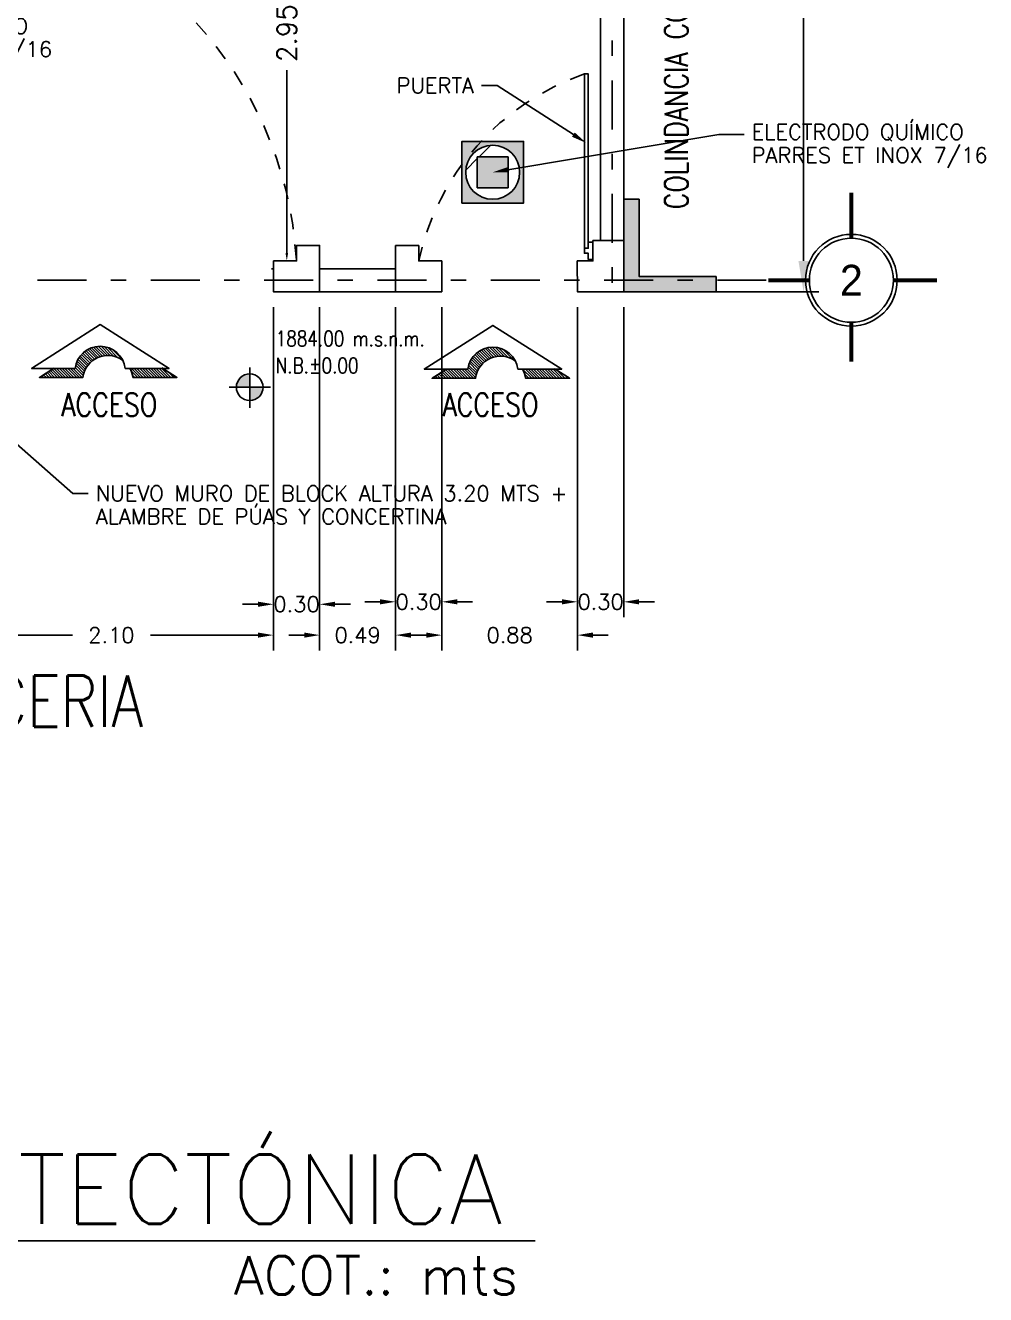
# Model space of a CAD drawing. Header units: millimetres. Extents: x 0 to 257, y -23 to 320.
# Drawn here: x 71 to 77.23, y -23.2 to -14.97 of the extents above; entities that cross this region are included whole.
import ezdxf
from ezdxf import colors
from ezdxf.entities.mleader import LeaderData, LeaderLine
from ezdxf.enums import TextEntityAlignment as Align
from ezdxf.math import Vec2, Vec3

# ---------------------------------------------------------------- set-up
doc = ezdxf.new("R2010")
doc.units = ezdxf.units.MM
doc.header["$LTSCALE"] = 0.1
doc.header["$PDMODE"] = 2
doc.linetypes.add('DASHDOT', pattern=[25.4, 12.7, -6.35, 0, -6.35])
doc.linetypes.add('HIDDEN2', pattern=[4.7625, 3.175, -1.5875])
doc.layers.get('Defpoints').update_dxf_attribs({"color": 6})
doc.layers.add('8', color=8, linetype='Continuous')
doc.styles.add('ARIAL', font='ARLRDBD.TTF')
doc.styles.add('Romans', font='romans.shx', dxfattribs={"width": 0.8})
doc.styles.add('TEXTOS', font='romans.shx')
doc.dimstyles.new('Cota m', dxfattribs={"dimtxt": 0.2, "dimasz": 0.2, "dimexe": 0.1, "dimexo": 0.1, "dimgap": 0.1, "dimtad": 0, "dimzin": 0, "dimdsep": 46, "dimtxsty": 'TEXTOS', "dimcen": 0.2, "dimclrd": 256, "dimclre": 256, "dimclrt": 256, "dimazin": 0, "dimtfac": 1, "dimtix": 1, "dimtofl": 0, "dimtmove": 0, "dimatfit": 3, "dimfxl": 1, "dimtolj": 1, "dimtzin": 0, "dimlwd": -1, "dimlwe": -1, "dimarcsym": 0})

# ---------------------------------------------------------------- blocks, each defined once
blk = doc.blocks.new('Eje')
blk.add_line((0, -1.055), (0, -0.595))
at = {"const_width": 0.05}
for points in [[(0, 0.545), (0, 1.134)], [(-1.078, 0), (-0.545, 0)], [(0.545, 0), (1.111, 0)], [(0, -0.545), (0, -1.055)]]:
    blk.add_lwpolyline(points, dxfattribs=at)
for radius in [0.595, 0.545]:
    blk.add_circle((0, 0), radius)
at = {"style": 'ARIAL'}
blk.add_attdef('EJE', text='', height=0.4, dxfattribs=at).set_placement((0, 0), align=Align.MIDDLE_CENTER)
blk = doc.blocks.new('Registro de Electrodo')
at = {"ltscale": 0.1}
h = blk.add_hatch(color=8, dxfattribs=at)
h.dxf.hatch_style = 1
edge = h.paths.add_edge_path(flags=16)
edge.add_arc((0, 0), 0.175, 0, 360)
h.paths.add_polyline_path([(0.2, 0.2), (-0.2, 0.2), (-0.2, -0.2), (0.2, -0.2)])
h = blk.add_hatch(dxfattribs=at)
h.set_pattern_fill('ANSI31', color=8, scale=10, angle=180)
edge = h.paths.add_edge_path()
edge.add_arc((0, 0), 0.175, 0, 360)
h.paths.add_polyline_path([(0.1, 0.1), (-0.1, 0.1), (-0.1, -0.1), (0.1, -0.1)], flags=16)
h = blk.add_hatch(color=8, dxfattribs=at)
h.dxf.hatch_style = 1
h.paths.add_polyline_path([(0.1, 0.1), (-0.1, 0.1), (-0.1, -0.1), (0.1, -0.1)])
at = {"color": 8, "ltscale": 0.15}
for points in [[(0.2, 0.2), (-0.2, 0.2), (-0.2, -0.2), (0.2, -0.2)], [(0.1, 0.1), (-0.1, 0.1), (-0.1, -0.1), (0.1, -0.1)]]:
    blk.add_lwpolyline(points, close=True, dxfattribs=at)
at = {"color": 8, "ltscale": 0.1}
blk.add_circle((0, 0), 0.175, dxfattribs=at)
blk = doc.blocks.new('acceso')
at = {"linetype": 'ByBlock'}
h = blk.add_hatch(dxfattribs=at)
h.set_pattern_fill('ANSI31', color=256, scale=0.008, angle=90, style=0)
h.set_pattern_definition([(135, (-0.93561, -3.306134), (-0.01796051, -0.01796051), [])])
h.paths.add_polyline_path([(0.293, -0.46, 0.739781), (-0.323, -0.567), (-0.601, -0.567), (-0.786, -0.685), (-0.467, -0.684), (-0.222, -0.684, -0.56735)])
h.paths.add_polyline_path([(0.811, -0.567), (0.388, -0.567, -0.093252), (0.427, -0.681, -0.002594), (0.427, -0.685), (0.998, -0.685)])
for p, q in [((-0.6, -0.566), (-0.786, -0.685)), ((-0.786, -0.685), (-0.467, -0.684)), ((-0.467, -0.684), (-0.222, -0.684))]:
    blk.add_line(p, q)
blk.add_line((0.991, -0.68), (0.804, -0.562), dxfattribs=at)
blk.add_lwpolyline([(0.326, -0.567), (0.897, -0.567), (0, 0), (-0.887, -0.567), (-0.323, -0.567, -0.881624)], format="xyb", close=True)
for points in [[(-0.601, -0.567), (-0.786, -0.685), (-0.222, -0.685, -0.568493), (0.293, -0.46, -0.568493)], [(0.388, -0.567, -0.09587), (0.427, -0.685), (0.998, -0.685), (0.811, -0.567)]]:
    blk.add_lwpolyline(points, format="xyb")
for start, end in [(54.3287, 172.6023), (7.7942, 29.8057)]:
    blk.add_arc((0.102, -0.726), 0.327, start, end)
blk = doc.blocks.new('*D146')
at = {"layer": '8', "ltscale": 0.1, "transparency": 16777216}
for p, q in [((70.5042, -16.796), (70.5042, -19.0225)), ((72.6052, -16.7964), (72.6052, -19.0225)), ((70.6042, -18.9225), (71.3023, -18.9225)), ((72.5052, -18.9225), (71.8071, -18.9225))]:
    blk.add_line(p, q, dxfattribs=at)
for points in [[(70.6042, -18.9058), (70.6042, -18.9392), (70.5042, -18.9225)], [(72.5052, -18.9058), (72.5052, -18.9392), (72.6052, -18.9225)]]:
    blk.add_solid(points, dxfattribs=at)
at = {"layer": 'Defpoints', "color": 0, "ltscale": 0.1, "transparency": 16777216}
for p in [(70.5042, -16.696), (72.6052, -16.6964), (72.6052, -18.9225)]:
    blk.add_point(p, dxfattribs=at)
at = {"layer": '8', "ltscale": 0.1, "transparency": 16777216, "insert": (71.5547, -18.9225), "char_height": 0.1, "attachment_point": 5, "style": 'TEXTOS'}
blk.add_mtext('\\A1;2.10', dxfattribs=at)
blk = doc.blocks.new('*D147')
at = {"layer": '8', "ltscale": 0.1, "transparency": 16777216}
for p, q in [((72.6052, -16.7964), (72.6052, -18.8225)), ((72.9052, -16.7964), (72.9052, -18.8225)), ((72.5052, -18.7225), (72.4052, -18.7225)), ((73.0052, -18.7225), (73.1052, -18.7225))]:
    blk.add_line(p, q, dxfattribs=at)
for points in [[(72.5052, -18.7058), (72.5052, -18.7392), (72.6052, -18.7225)], [(73.0052, -18.7058), (73.0052, -18.7392), (72.9052, -18.7225)]]:
    blk.add_solid(points, dxfattribs=at)
at = {"layer": 'Defpoints', "color": 0, "ltscale": 0.1, "transparency": 16777216}
for p in [(72.6052, -16.6964), (72.9052, -16.6964), (72.9052, -18.7225)]:
    blk.add_point(p, dxfattribs=at)
at = {"layer": '8', "ltscale": 0.1, "transparency": 16777216, "insert": (72.7552, -18.7225), "char_height": 0.1, "attachment_point": 5, "style": 'TEXTOS'}
blk.add_mtext('\\A1;0.30', dxfattribs=at)
blk = doc.blocks.new('*D148')
at = {"layer": '8', "ltscale": 0.1, "transparency": 16777216}
for p, q in [((72.9052, -16.7964), (72.9052, -19.0225)), ((73.3975, -16.7972), (73.3975, -19.0225)), ((72.8052, -18.9225), (72.7052, -18.9225)), ((73.4975, -18.9225), (73.5975, -18.9225))]:
    blk.add_line(p, q, dxfattribs=at)
for points in [[(72.8052, -18.9058), (72.8052, -18.9392), (72.9052, -18.9225)], [(73.4975, -18.9058), (73.4975, -18.9392), (73.3975, -18.9225)]]:
    blk.add_solid(points, dxfattribs=at)
at = {"layer": 'Defpoints', "color": 0, "ltscale": 0.1, "transparency": 16777216}
for p in [(72.9052, -16.6964), (73.3975, -16.6972), (73.3975, -18.9225)]:
    blk.add_point(p, dxfattribs=at)
at = {"layer": '8', "ltscale": 0.1, "transparency": 16777216, "insert": (73.1513, -18.9225), "char_height": 0.1, "attachment_point": 5, "style": 'TEXTOS'}
blk.add_mtext('\\A1;0.49', dxfattribs=at)
blk = doc.blocks.new('*D149')
at = {"layer": '8', "ltscale": 0.1, "transparency": 16777216}
for p, q in [((73.3975, -16.7972), (73.3975, -18.8067)), ((73.6975, -16.7972), (73.6975, -18.8067)), ((73.2975, -18.7067), (73.1975, -18.7067)), ((73.7975, -18.7067), (73.8975, -18.7067))]:
    blk.add_line(p, q, dxfattribs=at)
for points in [[(73.2975, -18.69), (73.2975, -18.7233), (73.3975, -18.7067)], [(73.7975, -18.69), (73.7975, -18.7233), (73.6975, -18.7067)]]:
    blk.add_solid(points, dxfattribs=at)
at = {"layer": 'Defpoints', "color": 0, "ltscale": 0.1, "transparency": 16777216}
for p in [(73.3975, -16.6972), (73.6975, -16.6972), (73.6975, -18.7067)]:
    blk.add_point(p, dxfattribs=at)
at = {"layer": '8', "ltscale": 0.1, "transparency": 16777216, "insert": (73.5475, -18.7067), "char_height": 0.1, "attachment_point": 5, "style": 'TEXTOS'}
blk.add_mtext('\\A1;0.30', dxfattribs=at)
blk = doc.blocks.new('*D150')
at = {"layer": '8', "ltscale": 0.1, "transparency": 16777216}
for p, q in [((73.6975, -16.7972), (73.6975, -19.0225)), ((74.5776, -16.7966), (74.5776, -19.0225)), ((73.5975, -18.9225), (73.4975, -18.9225)), ((74.6776, -18.9225), (74.7776, -18.9225))]:
    blk.add_line(p, q, dxfattribs=at)
for points in [[(73.5975, -18.9058), (73.5975, -18.9392), (73.6975, -18.9225)], [(74.6776, -18.9058), (74.6776, -18.9392), (74.5776, -18.9225)]]:
    blk.add_solid(points, dxfattribs=at)
at = {"layer": 'Defpoints', "color": 0, "ltscale": 0.1, "transparency": 16777216}
for p in [(73.6975, -16.6972), (74.5776, -16.6966), (74.5776, -18.9225)]:
    blk.add_point(p, dxfattribs=at)
at = {"layer": '8', "ltscale": 0.1, "transparency": 16777216, "insert": (74.1376, -18.9225), "char_height": 0.1, "attachment_point": 5, "style": 'TEXTOS'}
blk.add_mtext('\\A1;0.88', dxfattribs=at)
blk = doc.blocks.new('*D151')
at = {"layer": '8', "ltscale": 0.1, "transparency": 16777216}
for p, q in [((74.5776, -16.7966), (74.5776, -18.8067)), ((74.8775, -16.7972), (74.8775, -18.8067)), ((74.4776, -18.7067), (74.3776, -18.7067)), ((74.9775, -18.7067), (75.0775, -18.7067))]:
    blk.add_line(p, q, dxfattribs=at)
for points in [[(74.4776, -18.69), (74.4776, -18.7233), (74.5776, -18.7067)], [(74.9775, -18.69), (74.9775, -18.7233), (74.8775, -18.7067)]]:
    blk.add_solid(points, dxfattribs=at)
at = {"layer": 'Defpoints', "color": 0, "ltscale": 0.1, "transparency": 16777216}
for p in [(74.5776, -16.6966), (74.8775, -16.6972), (74.8775, -18.7067)]:
    blk.add_point(p, dxfattribs=at)
at = {"layer": '8', "ltscale": 0.1, "transparency": 16777216, "insert": (74.7275, -18.7067), "char_height": 0.1, "attachment_point": 5, "style": 'TEXTOS'}
blk.add_mtext('\\A1;0.30', dxfattribs=at)
blk = doc.blocks.new('*D154')
at = {"color": 8, "ltscale": 0.1, "transparency": 16777216}
for p, q in [((74.9775, -6.6972), (76.1441, -6.6972)), ((76.0441, -6.8972), (76.0441, -11.2114)), ((76.0441, -16.4972), (76.0441, -12.1829)), ((74.9775, -16.6972), (76.1441, -16.6972))]:
    blk.add_line(p, q, dxfattribs=at)
for points in [[(76.0107, -6.8972), (76.0774, -6.8972), (76.0441, -6.6972)], [(76.0107, -16.4972), (76.0774, -16.4972), (76.0441, -16.6972)]]:
    blk.add_solid(points, dxfattribs=at)
at = {"layer": 'Defpoints', "color": 0, "ltscale": 0.1, "transparency": 16777216}
for p in [(74.8775, -6.6972), (74.8775, -16.6972), (76.0441, -16.6972)]:
    blk.add_point(p, dxfattribs=at)
at = {"color": 8, "ltscale": 0.1, "transparency": 16777216, "insert": (76.0441, -11.6972), "char_height": 0.2, "attachment_point": 5, "rotation": 90, "style": 'TEXTOS'}
blk.add_mtext('\\A1;10.00', dxfattribs=at)
blk = doc.blocks.new('NIVEL')
at = {"ltscale": 0.1}
h = blk.add_hatch(color=256, dxfattribs=at)
h.paths.add_polyline_path([(0, 104.8), (0, 0), (104.8, 0, 0.414214)])
h.paths.add_polyline_path([(0, -104.8), (0, 0), (-104.8, 0, 0.414214)])
at = {"linetype": 'Continuous', "ltscale": 0.1}
for q in [(0, 162.2), (-162.2, 0), (0, -154.8), (162.2, 0)]:
    blk.add_line((0, 0), q, dxfattribs=at)
blk.add_circle((0, 0), 104.8, dxfattribs=at)
blk = doc.blocks.new('*D160')
at = {"layer": '8', "ltscale": 0.1, "transparency": 16777216}
for p, q in [((72.4181, -13.544), (72.742, -13.544)), ((72.692, -13.594), (72.692, -14.7797)), ((72.692, -16.4464), (72.692, -15.2607)), ((72.6552, -16.4964), (72.742, -16.4964))]:
    blk.add_line(p, q, dxfattribs=at)
for points in [[(72.6837, -13.594), (72.7004, -13.594), (72.692, -13.544)], [(72.6837, -16.4464), (72.7004, -16.4464), (72.692, -16.4964)]]:
    blk.add_solid(points, dxfattribs=at)
at = {"layer": 'Defpoints', "color": 0, "ltscale": 0.1, "transparency": 16777216}
for p in [(72.3681, -13.544), (72.6052, -16.4964), (72.692, -16.4964)]:
    blk.add_point(p, dxfattribs=at)
at = {"layer": '8', "ltscale": 0.1, "transparency": 16777216, "insert": (72.692, -15.0202), "char_height": 0.125, "attachment_point": 5, "rotation": 90, "style": 'TEXTOS'}
blk.add_mtext('\\A1;2.95', dxfattribs=at)
blk = doc.blocks.new('*U30')
blk.add_lwpolyline([(-3.35, -0.3), (3.35, -0.3)])
at = {"style": 'Romans', "width": 0.8}
for tag, p in [('TITULO-01', (0, 0.6)), ('TITULO-02', (0, 0))]:
    blk.add_attdef(tag, text='', height=0.4, dxfattribs=at).set_placement(p, align=Align.MIDDLE_CENTER)
blk.add_attdef('ESC', text='', height=0.2, dxfattribs=at).set_placement((-1.5, -0.5), align=Align.MIDDLE_LEFT)
blk.add_attdef('ACOT', text='', height=0.2, dxfattribs=at).set_placement((1.5, -0.5), align=Align.MIDDLE_RIGHT)

msp = doc.modelspace()

# ---------------------------------------------------------------- hatches: boundary and pattern name
at = {"layer": '8'}
h = msp.add_hatch(color=256, dxfattribs=at)
h.dxf.hatch_style = 1
h.paths.add_polyline_path([(75.4775, -16.5972), (74.9775, -16.5972), (74.9775, -16.0972), (74.8775, -16.0972), (74.8775, -16.6972), (75.4775, -16.6972)])

# ---------------------------------------------------------------- linework, layer by layer
at = {"layer": '8', "linetype": 'DASHDOT', "ltscale": 0.25}
for p, q in [((74.8025, -5.7722), (74.8025, -16.6972)), ((75.8025, -16.6222), (64.8775, -16.6222))]:
    msp.add_line(p, q, dxfattribs=at)
at = {"layer": '8', "ltscale": 0.1}
for p, q in [((74.8775, -6.6972), (74.8775, -16.6972)), ((74.7275, -6.8472), (74.7275, -16.3648)), ((72.6052, -16.5472), (72.5938, -16.5472)), ((73.3975, -16.5472), (72.9052, -16.5472)), ((73.3975, -16.6972), (72.9052, -16.6964)), ((74.8775, -16.6972), (74.8025, -16.6972))]:
    msp.add_line(p, q, dxfattribs=at)
for points in [[(74.6475, -16.415), (74.6225, -16.415), (74.6225, -15.285), (74.6475, -15.285)], [(72.6052, -16.4964), (72.7552, -16.4964), (72.7552, -16.3964), (72.9052, -16.3964), (72.9052, -16.6964), (72.6052, -16.6964)], [(73.6975, -16.4972), (73.5475, -16.4972), (73.5475, -16.3972), (73.3975, -16.3972), (73.3975, -16.6972), (73.6975, -16.6972)]]:
    msp.add_lwpolyline(points, close=True, dxfattribs=at)
at = {"layer": '8'}
msp.add_lwpolyline([(75.4775, -16.5972), (74.9775, -16.5972), (74.9775, -16.0972), (74.8775, -16.0972), (74.8775, -16.6972), (75.4775, -16.6972)], close=True, dxfattribs=at)
at = {"layer": '8', "ltscale": 0.1}
for points in [[(74.6775, -16.3648), (74.8775, -16.3648), (74.8775, -16.6972), (74.5776, -16.6966), (74.5756, -16.4967), (74.6775, -16.4972), (74.6775, -16.3648)], [(74.6775, -16.375), (74.6475, -16.375), (74.6475, -16.415), (74.6225, -16.415), (74.6225, -16.447), (74.6475, -16.447), (74.6475, -16.487), (74.6775, -16.487)]]:
    msp.add_lwpolyline(points, dxfattribs=at)
at = {"layer": '8', "linetype": 'HIDDEN2', "ltscale": 0.1}
for centre, radius, start, end in [((70.2533, -16.6405), 2.5064, 3.4454, 83.94806), ((75.1636, -16.8476), 1.6537, 109.09977, 167.76574)]:
    msp.add_arc(centre, radius, start, end, dxfattribs=at)

# ---------------------------------------------------------------- block references
at = {"layer": '8', "xscale": -1, "rotation": 90.00000000000105}
msp.add_blockref('Registro de Electrodo', (74.0275, -15.9222), dxfattribs=at)
at = {"layer": '8', "ltscale": 0.1, "xscale": 0.5, "yscale": 0.5, "zscale": 0.5}
msp.add_blockref('Eje', (76.354, -16.6222), dxfattribs=at).add_auto_attribs({'EJE': '2'})
for p in [(71.4806, -16.91), (74.0275, -16.9149)]:
    msp.add_blockref('acceso', p, dxfattribs=at)
at = {"layer": '8', "xscale": -0.0008247272718951839, "yscale": 0.0008247272718951839, "zscale": 0.0008247272718951839, "rotation": 180}
msp.add_blockref('NIVEL', (72.4516, -17.3159), dxfattribs=at)
at = {"layer": '8'}
ref = msp.add_blockref('*U30', (70.5636, -22.5142), dxfattribs=dict(at, xscale=1.116590909090909, yscale=1.116590909090909, zscale=1.116590909090909))
ref.add_attrib('ACOT', 'ACOT.: mts', dxfattribs={"layer": '0', "height": 0.25, "rotation": 360, "style": 'TEXTOS'}).set_placement((74.1925, -23.0725), align=Align.MIDDLE_RIGHT)
ref.add_attrib('ESC', 'ESC.:1:100', dxfattribs={"layer": '0', "height": 0.25, "rotation": 360, "style": 'TEXTOS'}).set_placement((66.9347, -23.0725), align=Align.MIDDLE_LEFT)
ref.add_attrib('TITULO-02', 'PLANTA ARQUITECTÓNICA ', dxfattribs={"layer": '0', "height": 0.45, "rotation": 360, "style": 'TEXTOS'}).set_placement((70.5636, -22.5142), align=Align.MIDDLE_CENTER)

# ---------------------------------------------------------------- texts
at = {"layer": '8', "insert": (75.2933, -13.6451), "char_height": 0.15, "attachment_point": 8, "rotation": 90, "style": 'Romans'}
msp.add_mtext('COLINDANCIA CON PREDIO DEL ARRENDADOR TERRENO BALDIO ', dxfattribs=at)
at = {"layer": '8', "style": 'Romans'}
for s, insert, char_height, attachment_point in [('{\\C1;1884.00 m.s.n.m.\\P}N.B.{\\H1.0833x;±}0.00', (72.6198, -17.088), 0.1, 4), ('ACCESO', (71.5408, -17.4285), 0.15, 5), ('ACCESO', (74.0135, -17.4285), 0.15, 5), ('CALLE SAN CARLOS DE TERRACERIA ', (65.407, -19.1853), 0.332701, 1)]:
    msp.add_mtext(s, dxfattribs=dict(at, insert=insert, char_height=char_height, attachment_point=attachment_point))

# ---------------------------------------------------------------- dimensions: what is measured, and where the dimension line sits
at = {"color": 8, "ltscale": 0.1}
dim = msp.add_aligned_dim(p1=(74.8775, -6.6972), p2=(74.8775, -16.6972), distance=1.1666, dimstyle='Cota m', override={"dimclrd": 8, "dimclre": 8, "dimclrt": 8}, dxfattribs=at)
dim.commit()
dim.dimension.update_dxf_attribs({"geometry": '*D154', "text_midpoint": (76.0441, -11.6972)})
at = {"layer": '8', "ltscale": 0.1}
dim = msp.add_linear_dim(base=(72.692, -16.4964), p1=(72.3681, -13.544), p2=(72.6052, -16.4964), angle=90, dimstyle='Cota m', override={"dimscale": 0.5, "dimtxt": 0.25, "dimasz": 0.1}, dxfattribs=at)
dim.commit()
dim.dimension.update_dxf_attribs({"geometry": '*D160', "text_midpoint": (72.692, -15.0202)})
for base, p1, p2, picture, middle in [((72.6052, -18.9225), (70.5042, -16.696), (72.6052, -16.6964), '*D146', (71.5547, -18.9225)), ((72.9052, -18.7225), (72.6052, -16.6964), (72.9052, -16.6964), '*D147', (72.7552, -18.7225)), ((73.3975, -18.9225), (72.9052, -16.6964), (73.3975, -16.6972), '*D148', (73.1513, -18.9225)), ((73.6975, -18.7067), (73.3975, -16.6972), (73.6975, -16.6972), '*D149', (73.5475, -18.7067)), ((74.5776, -18.9225), (73.6975, -16.6972), (74.5776, -16.6966), '*D150', (74.1376, -18.9225)), ((74.8775, -18.7067), (74.5776, -16.6966), (74.8775, -16.6972), '*D151', (74.7275, -18.7067))]:
    dim = msp.add_linear_dim(base=base, p1=p1, p2=p2, dimstyle='Cota m', override={"dimtxt": 0.1, "dimasz": 0.1}, dxfattribs=at)
    dim.commit()
    dim.dimension.update_dxf_attribs({"geometry": picture, "text_midpoint": middle})

# ---------------------------------------------------------------- leaders
at = {"layer": '8'}
ml = msp.add_multileader_mtext('Standard', dxfattribs=at)
ml.set_content('\\A1;ELECTRODO QUÍMICO\\PPARRES ET INOX 7/16', color=256, style='TEXTOS')
ml.set_leader_properties()
ml.build(insert=Vec2(0, 0))
ml.multileader.update_dxf_attribs({"dogleg_length": 0.2, "arrow_head_size": 0.1})
ctx = ml.context
ctx.base_point, ctx.char_height, ctx.arrow_head_size, ctx.landing_gap_size, ctx.plane_origin = Vec3(69.5892, -14.9913), 0.1, 0.1, 0.05, Vec3(66.9915, -10.7435)
notes = []
notes.append((ctx, [(1, (1, 1, 0), (69.295, -14.9913), (1, 0), 0.2942, [(0, [(68.5972, -14.6204)], 0, [])])]))
ctx.mtext.insert, ctx.mtext.line_spacing_factor, ctx.mtext.flow_direction = Vec3(69.6392, -14.9246), 0.9, 5
ml = msp.add_multileader_mtext('Standard', dxfattribs=at)
ml.set_content('\\A1;PUERTA', color=256, style='TEXTOS')
ml.set_leader_properties()
ml.build(insert=Vec2(0, 0))
ml.multileader.update_dxf_attribs({"dogleg_length": 0.2, "arrow_head_size": 0.1})
ctx = ml.context
ctx.base_point, ctx.char_height, ctx.arrow_head_size, ctx.landing_gap_size, ctx.plane_origin = Vec3(73.3225, -15.3592), 0.1, 0.1, 0.05, Vec3(72.8169, -11.8247)
ctx.text_align_type = 2
notes.append((ctx, [(0, (1, 1, 0), (74.0558, -15.3592), (-1, 0), 0.1, [(0, [(74.635, -15.7325)], 0, [])])]))
ctx.mtext.insert, ctx.mtext.alignment, ctx.mtext.line_spacing_factor, ctx.mtext.flow_direction = Vec3(73.9058, -15.3092), 3, 0.9, 5
ml = msp.add_multileader_mtext('Standard', dxfattribs=at)
ml.set_content('\\A1;ELECTRODO QUÍMICO\\PPARRES ET INOX 7/16', color=256, style='TEXTOS')
ml.set_leader_properties()
ml.build(insert=Vec2(0, 0))
ml.multileader.update_dxf_attribs({"dogleg_length": 0.2, "arrow_head_size": 0.1})
ctx = ml.context
ctx.base_point, ctx.char_height, ctx.arrow_head_size, ctx.landing_gap_size, ctx.plane_origin = Vec3(75.6579, -15.6777), 0.1, 0.1, 0.05, Vec3(72.4218, -12.0452)
notes.append((ctx, [(1, (1, 1, 0), (75.4941, -15.6777), (1, 0), 0.1638, [(0, [(74.0275, -15.9222)], 0, [])])]))
ctx.mtext.insert, ctx.mtext.line_spacing_factor, ctx.mtext.flow_direction = Vec3(75.7079, -15.611), 0.9, 5
ml = msp.add_multileader_mtext('Standard', dxfattribs=at)
ml.set_content('\\A1;NUEVO MURO DE BLOCK ALTURA 3.20 MTS + ALAMBRE DE PÚAS Y CONCERTINA', color=256, style='TEXTOS')
ml.set_leader_properties()
ml.build(insert=Vec2(0, 0))
ml.multileader.update_dxf_attribs({"dogleg_length": 0.2, "arrow_head_size": 0.1})
ctx = ml.context
ctx.base_point, ctx.char_height, ctx.arrow_head_size, ctx.landing_gap_size, ctx.plane_origin = Vec3(71.4033, -18.0037), 0.1, 0.1, 0.05, Vec3(71.7619, -18.2957)
notes.append((ctx, [(0, (1, 1, 0), (71.3033, -18.0037), (1, 0), 0.1, [(0, [(69.8175, -16.6961)], 0, [])])]))
ctx.mtext.insert, ctx.mtext.width, ctx.mtext.line_spacing_factor, ctx.mtext.flow_direction = Vec3(71.4533, -17.9537), 3.33343, 0.9, 5
for ctx, leaders in notes:
    for number, flags, end, landing, length, lines in leaders:
        leader = LeaderData()
        leader.index, (leader.has_last_leader_line, leader.has_dogleg_vector, leader.attachment_direction) = number, flags
        leader.last_leader_point, leader.dogleg_vector, leader.dogleg_length = Vec3(end), Vec3(landing), length
        for number, points, colour, breaks in lines:
            line = LeaderLine()
            line.index, line.vertices, line.color, line.breaks = number, Vec3.list(points), colors.encode_raw_color(colour), breaks
            leader.lines.append(line)
        ctx.leaders.append(leader)

doc.saveas('drawing.dxf')
